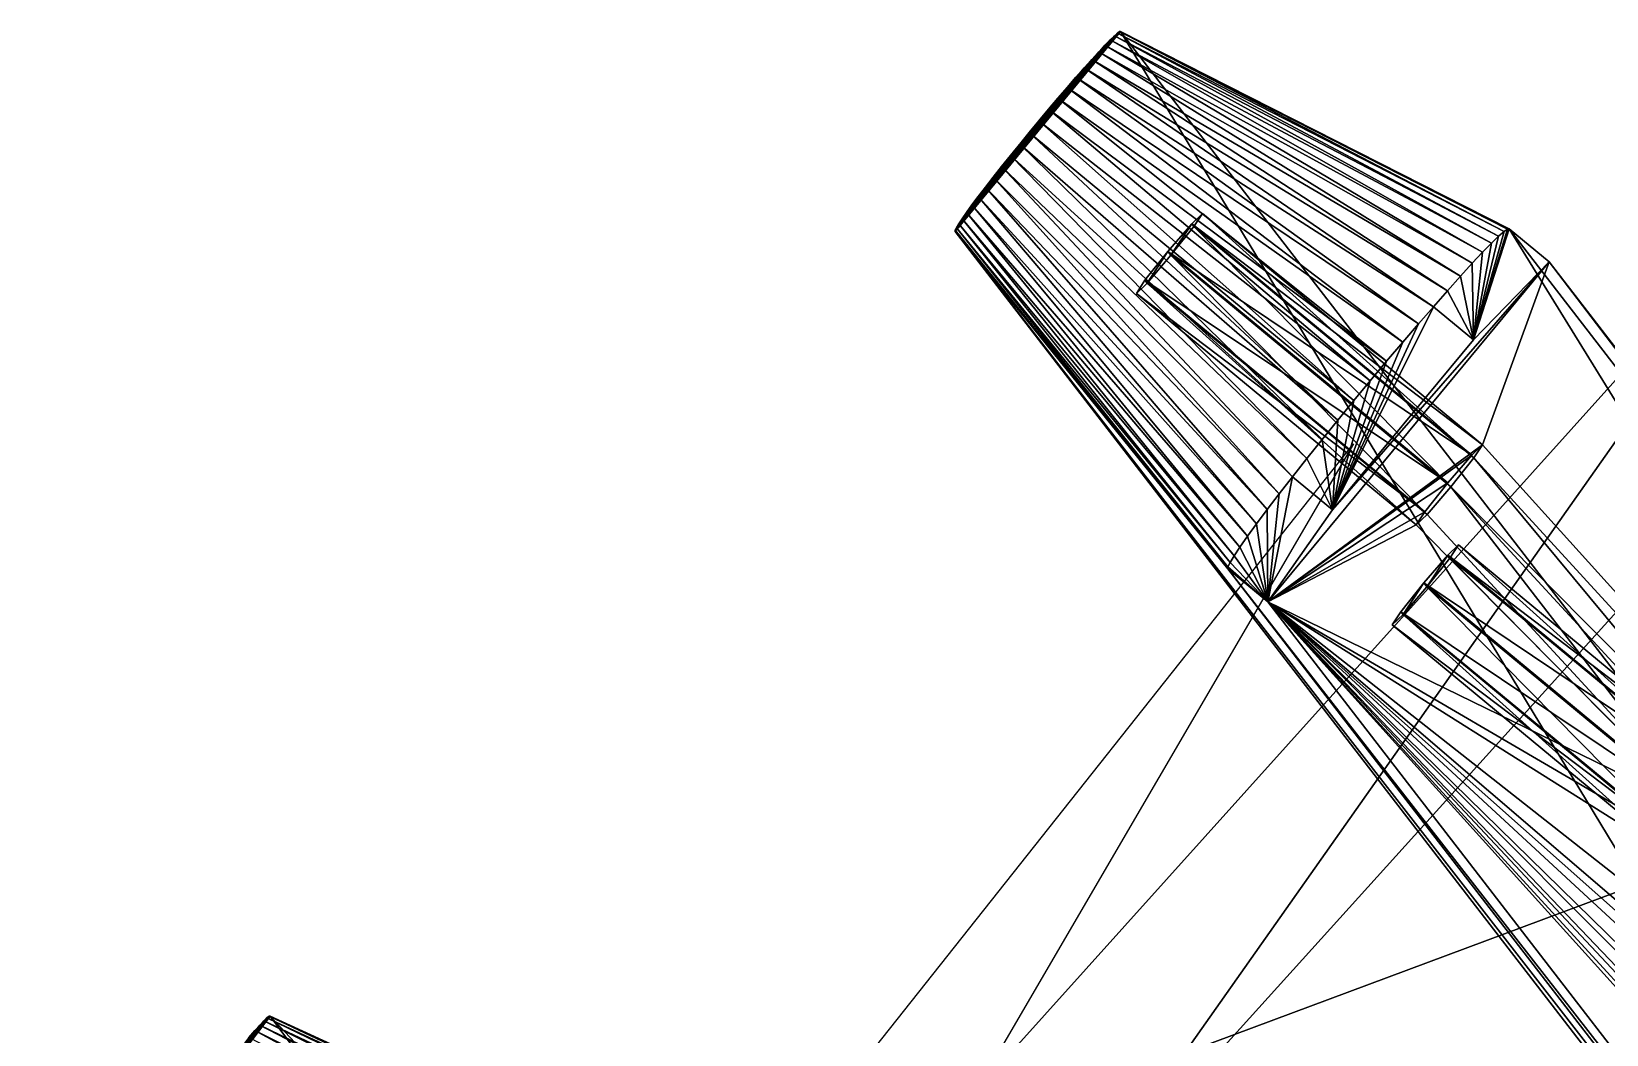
# Model space of a CAD drawing. Header units: millimetres. Extents: x -228 to 228, y -204 to 237.
# Drawn here: x -135.54 to -105.22, y 165.17 to 184.48 of the extents above; entities that cross this region are included whole.
import ezdxf

# ---------------------------------------------------------------- set-up
doc = ezdxf.new("R2010")
doc.units = ezdxf.units.MM
doc.header["$LTSCALE"] = 127.314815
for name, color, linetype in [('2174', 7, 'CONTINUOUS'), ('6749', 7, 'CONTINUOUS'), ('6750', 7, 'CONTINUOUS'), ('6753', 7, 'CONTINUOUS'), ('7149', 7, 'CONTINUOUS'), ('7171', 7, 'CONTINUOUS'), ('7173', 7, 'CONTINUOUS'), ('7175', 7, 'CONTINUOUS'), ('7176', 7, 'CONTINUOUS'), ('7177', 7, 'CONTINUOUS'), ('7178', 7, 'CONTINUOUS'), ('7191', 7, 'CONTINUOUS'), ('7192', 7, 'CONTINUOUS'), ('7193', 7, 'CONTINUOUS'), ('7194', 7, 'CONTINUOUS'), ('7195', 7, 'CONTINUOUS'), ('7196', 7, 'CONTINUOUS'), ('7198', 7, 'CONTINUOUS'), ('7199', 7, 'CONTINUOUS'), ('7200', 7, 'CONTINUOUS'), ('7201', 7, 'CONTINUOUS')]:
    doc.layers.add(name, color=color, linetype=linetype)

msp = doc.modelspace()

# ---------------------------------------------------------------- linework, layer by layer
at = {"layer": '2174', "color": 5, "linetype": 'Continuous'}
msp.add_3dface([(-110.092, 176.54, 102.097), (-132.487, 138.154, 69.694), (-145.678, 131.647, 78.341), (-110.092, 176.54, 102.097)], dxfattribs=at)
at = {"layer": '6749', "color": 6, "linetype": 'Continuous'}
for points in [[(-101.203, 182.041, 115.659), (-118.384, 162.931, 99.884), (-76.927, 178.391, 553.043), (-101.203, 182.041, 115.659)], [(-76.927, 178.391, 553.043), (-118.384, 162.931, 99.884), (-114.299, 133.635, 553.042), (-76.927, 178.391, 553.043)], [(-70.107, 153.637, 1024.198), (-76.927, 178.391, 553.043), (-114.299, 133.635, 553.042), (-70.107, 153.637, 1024.198)]]:
    msp.add_3dface(points, dxfattribs=at)
at = {"layer": '6750', "color": 6, "linetype": 'Continuous'}
for points in [[(-98.368, 180.679, 115.837), (-111.583, 132.261, 553.04), (-115.625, 161.569, 99.988), (-98.368, 180.679, 115.837)], [(-74.086, 177.01, 553.042), (-111.583, 132.261, 553.04), (-98.368, 180.679, 115.837), (-74.086, 177.01, 553.042)], [(-74.086, 177.01, 553.042), (-67.452, 152.104, 1024.198), (-111.583, 132.261, 553.04), (-74.086, 177.01, 553.042)]]:
    msp.add_3dface(points, dxfattribs=at)
at = {"layer": '6753', "color": 6, "linetype": 'Continuous'}
for points in [[(-118.384, 162.931, 99.884), (-101.203, 182.041, 115.659), (-115.625, 161.569, 99.988), (-118.384, 162.931, 99.884)], [(-101.203, 182.041, 115.659), (-98.368, 180.679, 115.837), (-115.625, 161.569, 99.988), (-101.203, 182.041, 115.659)]]:
    msp.add_3dface(points, dxfattribs=at)
at = {"layer": '7149', "color": 191, "linetype": 'Continuous', "true_color": 0xba45ff}
for points in [[(-133.971, 161.544, 111.596), (-105.082, 130.712, 1012.005), (-130.947, 165.525, 111.635), (-133.971, 161.544, 111.596)], [(-130.966, 165.522, 111.345), (-133.971, 161.544, 111.596), (-130.947, 165.525, 111.635), (-130.966, 165.522, 111.345)], [(-133.97, 161.567, 111.306), (-133.971, 161.544, 111.596), (-130.966, 165.522, 111.345), (-133.97, 161.567, 111.306)], [(-131.006, 165.491, 111.059), (-133.97, 161.567, 111.306), (-130.966, 165.522, 111.345), (-131.006, 165.491, 111.059)], [(-133.949, 161.617, 111.021), (-133.97, 161.567, 111.306), (-131.006, 165.491, 111.059), (-133.949, 161.617, 111.021)], [(-131.065, 165.435, 110.78), (-133.949, 161.617, 111.021), (-131.006, 165.491, 111.059), (-131.065, 165.435, 110.78)], [(-133.907, 161.693, 110.743), (-133.949, 161.617, 111.021), (-131.065, 165.435, 110.78), (-133.907, 161.693, 110.743)], [(-131.144, 165.352, 110.512), (-133.907, 161.693, 110.743), (-131.065, 165.435, 110.78), (-131.144, 165.352, 110.512)], [(-133.846, 161.794, 110.477), (-133.907, 161.693, 110.743), (-131.144, 165.352, 110.512), (-133.846, 161.794, 110.477)], [(-131.24, 165.245, 110.26), (-133.846, 161.794, 110.477), (-131.144, 165.352, 110.512), (-131.24, 165.245, 110.26)], [(-133.766, 161.918, 110.227), (-133.846, 161.794, 110.477), (-131.24, 165.245, 110.26), (-133.766, 161.918, 110.227)], [(-131.352, 165.115, 110.025), (-133.766, 161.918, 110.227), (-131.24, 165.245, 110.26), (-131.352, 165.115, 110.025)], [(-105.082, 130.712, 1012.005), (-102.058, 134.694, 1012.044), (-130.947, 165.525, 111.635), (-105.082, 130.712, 1012.005)]]:
    msp.add_3dface(points, dxfattribs=at)
at = {"layer": '7171', "color": 191, "linetype": 'Continuous', "true_color": 0xba45ff}
msp.add_3dface([(-102.058, 134.694, 1012.044), (-123.326, 162.024, 102.511), (-130.947, 165.525, 111.635), (-102.058, 134.694, 1012.044)], dxfattribs=at)
at = {"layer": '7173', "color": 191, "linetype": 'Continuous', "true_color": 0xba45ff}
for points in [[(-131.352, 165.115, 110.025), (-131.24, 165.245, 110.26), (-124.015, 161.326, 99.774), (-131.352, 165.115, 110.025)], [(-131.24, 165.245, 110.26), (-131.144, 165.352, 110.512), (-123.824, 161.548, 100.173), (-131.24, 165.245, 110.26)], [(-131.24, 165.245, 110.26), (-123.824, 161.548, 100.173), (-124.015, 161.326, 99.774), (-131.24, 165.245, 110.26)], [(-131.144, 165.352, 110.512), (-131.065, 165.435, 110.78), (-123.66, 161.73, 100.602), (-131.144, 165.352, 110.512)], [(-131.144, 165.352, 110.512), (-123.66, 161.73, 100.602), (-123.824, 161.548, 100.173), (-131.144, 165.352, 110.512)], [(-131.065, 165.435, 110.78), (-131.006, 165.491, 111.059), (-123.527, 161.87, 101.057), (-131.065, 165.435, 110.78)], [(-131.065, 165.435, 110.78), (-123.527, 161.87, 101.057), (-123.66, 161.73, 100.602), (-131.065, 165.435, 110.78)], [(-131.006, 165.491, 111.059), (-130.966, 165.522, 111.345), (-123.427, 161.967, 101.531), (-131.006, 165.491, 111.059)], [(-131.006, 165.491, 111.059), (-123.427, 161.967, 101.531), (-123.527, 161.87, 101.057), (-131.006, 165.491, 111.059)], [(-130.966, 165.522, 111.345), (-130.947, 165.525, 111.635), (-123.359, 162.018, 102.018), (-130.966, 165.522, 111.345)], [(-130.966, 165.522, 111.345), (-123.359, 162.018, 102.018), (-123.427, 161.967, 101.531), (-130.966, 165.522, 111.345)], [(-130.947, 165.525, 111.635), (-123.326, 162.024, 102.511), (-123.359, 162.018, 102.018), (-130.947, 165.525, 111.635)]]:
    msp.add_3dface(points, dxfattribs=at)
at = {"layer": '7175', "color": 191, "linetype": 'Continuous', "true_color": 0xba45ff}
for points in [[(-106.321, 180.045, 116.484), (-107.607, 176.522, 143.57), (-111.742, 173.499, 116.396), (-106.321, 180.045, 116.484)], [(-110.493, 175.273, 112.741), (-106.321, 180.045, 116.484), (-111.742, 173.499, 116.396), (-110.493, 175.273, 112.741)], [(-107.783, 178.547, 112.786), (-106.321, 180.045, 116.484), (-110.493, 175.273, 112.741), (-107.783, 178.547, 112.786)], [(-80.118, 146.088, 1019.667), (-107.607, 176.522, 143.57), (-106.321, 180.045, 116.484), (-80.118, 146.088, 1019.667)], [(-107.607, 176.522, 143.57), (-107.814, 176.323, 142.86), (-111.742, 173.499, 116.396), (-107.607, 176.522, 143.57)], [(-107.773, 176.27, 144.273), (-107.607, 176.522, 143.57), (-80.118, 146.088, 1019.667), (-107.773, 176.27, 144.273)], [(-107.814, 176.323, 142.86), (-108.274, 175.79, 142.561), (-111.742, 173.499, 116.396), (-107.814, 176.323, 142.86)], [(-102.681, 170.139, 313.358), (-108.216, 175.715, 144.558), (-107.773, 176.27, 144.273), (-102.681, 170.139, 313.358)], [(-102.681, 170.139, 313.358), (-107.773, 176.27, 144.273), (-80.118, 146.088, 1019.667), (-102.681, 170.139, 313.358)], [(-108.274, 175.79, 142.561), (-108.716, 175.234, 142.846), (-111.742, 173.499, 116.396), (-108.274, 175.79, 142.561)], [(-108.216, 175.715, 144.558), (-103.348, 169.406, 312.349), (-108.675, 175.181, 144.258), (-108.216, 175.715, 144.558)], [(-102.888, 169.94, 312.649), (-103.348, 169.406, 312.349), (-108.216, 175.715, 144.558), (-102.888, 169.94, 312.649)], [(-102.681, 170.139, 313.358), (-102.888, 169.94, 312.649), (-108.216, 175.715, 144.558), (-102.681, 170.139, 313.358)], [(-108.716, 175.234, 142.846), (-108.882, 174.982, 143.549), (-111.742, 173.499, 116.396), (-108.716, 175.234, 142.846)], [(-108.882, 174.982, 143.549), (-103.348, 169.406, 312.349), (-111.742, 173.499, 116.396), (-108.882, 174.982, 143.549)], [(-108.675, 175.181, 144.258), (-103.348, 169.406, 312.349), (-108.882, 174.982, 143.549), (-108.675, 175.181, 144.258)], [(-84.087, 143.316, 991.789), (-84.253, 143.064, 992.492), (-111.742, 173.499, 116.396), (-84.087, 143.316, 991.789)], [(-84.253, 143.064, 992.492), (-85.539, 139.542, 1019.578), (-111.742, 173.499, 116.396), (-84.253, 143.064, 992.492)], [(-89.179, 149.448, 822.704), (-84.087, 143.316, 991.789), (-111.742, 173.499, 116.396), (-89.179, 149.448, 822.704)], [(-89.013, 149.7, 822), (-89.179, 149.448, 822.704), (-111.742, 173.499, 116.396), (-89.013, 149.7, 822)], [(-111.742, 173.499, 116.396), (-94.105, 155.831, 652.915), (-89.013, 149.7, 822), (-111.742, 173.499, 116.396)], [(-93.938, 156.084, 652.212), (-94.105, 155.831, 652.915), (-111.742, 173.499, 116.396), (-93.938, 156.084, 652.212)], [(-93.496, 156.639, 651.926), (-93.938, 156.084, 652.212), (-111.742, 173.499, 116.396), (-93.496, 156.639, 651.926)], [(-99.031, 162.215, 483.126), (-93.496, 156.639, 651.926), (-111.742, 173.499, 116.396), (-99.031, 162.215, 483.126)], [(-98.864, 162.467, 482.423), (-99.031, 162.215, 483.126), (-111.742, 173.499, 116.396), (-98.864, 162.467, 482.423)], [(-98.422, 163.023, 482.138), (-98.864, 162.467, 482.423), (-111.742, 173.499, 116.396), (-98.422, 163.023, 482.138)], [(-103.956, 168.599, 313.338), (-98.422, 163.023, 482.138), (-111.742, 173.499, 116.396), (-103.956, 168.599, 313.338)], [(-103.79, 168.851, 312.634), (-103.956, 168.599, 313.338), (-111.742, 173.499, 116.396), (-103.79, 168.851, 312.634)], [(-103.348, 169.406, 312.349), (-103.79, 168.851, 312.634), (-111.742, 173.499, 116.396), (-103.348, 169.406, 312.349)]]:
    msp.add_3dface(points, dxfattribs=at)
at = {"layer": '7176', "color": 191, "linetype": 'Continuous', "true_color": 0xba45ff}
for points in [[(-80.888, 146.725, 1019.713), (-106.321, 180.045, 116.484), (-107.091, 180.682, 116.531), (-80.888, 146.725, 1019.713)], [(-80.118, 146.088, 1019.667), (-106.321, 180.045, 116.484), (-80.888, 146.725, 1019.713), (-80.118, 146.088, 1019.667)]]:
    msp.add_3dface(points, dxfattribs=at)
at = {"layer": '7177', "color": 191, "linetype": 'Continuous', "true_color": 0xba45ff}
for points in [[(-117.761, 180.63, 125.598), (-92.066, 147.331, 1011.3), (-114.573, 184.481, 125.65), (-117.761, 180.63, 125.598)], [(-114.592, 184.479, 125.36), (-117.761, 180.63, 125.598), (-114.573, 184.481, 125.65), (-114.592, 184.479, 125.36)], [(-117.759, 180.654, 125.308), (-117.761, 180.63, 125.598), (-114.592, 184.479, 125.36), (-117.759, 180.654, 125.308)], [(-114.632, 184.451, 125.074), (-117.759, 180.654, 125.308), (-114.592, 184.479, 125.36), (-114.632, 184.451, 125.074)], [(-117.735, 180.704, 125.023), (-117.759, 180.654, 125.308), (-114.632, 184.451, 125.074), (-117.735, 180.704, 125.023)], [(-114.694, 184.397, 124.795), (-117.735, 180.704, 125.023), (-114.632, 184.451, 125.074), (-114.694, 184.397, 124.795)], [(-117.69, 180.779, 124.746), (-117.735, 180.704, 125.023), (-114.694, 184.397, 124.795), (-117.69, 180.779, 124.746)], [(-114.775, 184.319, 124.527), (-117.69, 180.779, 124.746), (-114.694, 184.397, 124.795), (-114.775, 184.319, 124.527)], [(-92.066, 147.331, 1011.3), (-88.877, 151.181, 1011.352), (-114.573, 184.481, 125.65), (-92.066, 147.331, 1011.3)], [(-117.624, 180.877, 124.48), (-117.69, 180.779, 124.746), (-114.775, 184.319, 124.527), (-117.624, 180.877, 124.48)], [(-114.875, 184.216, 124.274), (-117.624, 180.877, 124.48), (-114.775, 184.319, 124.527), (-114.875, 184.216, 124.274)], [(-117.539, 180.999, 124.23), (-117.624, 180.877, 124.48), (-114.875, 184.216, 124.274), (-117.539, 180.999, 124.23)], [(-114.992, 184.091, 124.039), (-117.539, 180.999, 124.23), (-114.875, 184.216, 124.274), (-114.992, 184.091, 124.039)], [(-117.435, 181.141, 123.999), (-117.539, 180.999, 124.23), (-114.992, 184.091, 124.039), (-117.435, 181.141, 123.999)], [(-115.126, 183.945, 123.826), (-117.435, 181.141, 123.999), (-114.992, 184.091, 124.039), (-115.126, 183.945, 123.826)], [(-117.314, 181.303, 123.79), (-117.435, 181.141, 123.999), (-115.126, 183.945, 123.826), (-117.314, 181.303, 123.79)], [(-115.273, 183.781, 123.637), (-117.314, 181.303, 123.79), (-115.126, 183.945, 123.826), (-115.273, 183.781, 123.637)], [(-117.177, 181.481, 123.606), (-117.314, 181.303, 123.79), (-115.273, 183.781, 123.637), (-117.177, 181.481, 123.606)], [(-115.433, 183.6, 123.475), (-117.177, 181.481, 123.606), (-115.273, 183.781, 123.637), (-115.433, 183.6, 123.475)], [(-117.027, 181.674, 123.449), (-117.177, 181.481, 123.606), (-115.433, 183.6, 123.475), (-117.027, 181.674, 123.449)], [(-115.602, 183.405, 123.342), (-117.027, 181.674, 123.449), (-115.433, 183.6, 123.475), (-115.602, 183.405, 123.342)], [(-116.865, 181.879, 123.321), (-117.027, 181.674, 123.449), (-115.602, 183.405, 123.342), (-116.865, 181.879, 123.321)], [(-115.779, 183.198, 123.239), (-116.865, 181.879, 123.321), (-115.602, 183.405, 123.342), (-115.779, 183.198, 123.239)], [(-116.694, 182.094, 123.224), (-116.865, 181.879, 123.321), (-115.779, 183.198, 123.239), (-116.694, 182.094, 123.224)], [(-115.961, 182.983, 123.17), (-116.694, 182.094, 123.224), (-115.779, 183.198, 123.239), (-115.961, 182.983, 123.17)], [(-116.515, 182.314, 123.16), (-116.694, 182.094, 123.224), (-115.961, 182.983, 123.17), (-116.515, 182.314, 123.16)], [(-116.147, 182.761, 123.133), (-116.515, 182.314, 123.16), (-115.961, 182.983, 123.17), (-116.147, 182.761, 123.133)], [(-116.332, 182.538, 123.13), (-116.515, 182.314, 123.16), (-116.147, 182.761, 123.133), (-116.332, 182.538, 123.13)]]:
    msp.add_3dface(points, dxfattribs=at)
at = {"layer": '7178', "color": 191, "linetype": 'Continuous', "true_color": 0xba45ff}
for points in [[(-111.742, 173.499, 116.396), (-85.539, 139.542, 1019.578), (-112.511, 174.135, 116.442), (-111.742, 173.499, 116.396)], [(-85.539, 139.542, 1019.578), (-86.309, 140.178, 1019.624), (-112.511, 174.135, 116.442), (-85.539, 139.542, 1019.578)]]:
    msp.add_3dface(points, dxfattribs=at)
at = {"layer": '7191', "color": 191, "linetype": 'Continuous', "true_color": 0xba45ff}
for points in [[(-108.276, 174.397, 312.973), (-108.678, 173.788, 314.671), (-108.736, 173.863, 312.673), (-108.276, 174.397, 312.973)], [(-108.235, 174.344, 314.386), (-108.678, 173.788, 314.671), (-108.276, 174.397, 312.973), (-108.235, 174.344, 314.386)], [(-108.069, 174.596, 313.682), (-108.235, 174.344, 314.386), (-108.276, 174.397, 312.973), (-108.069, 174.596, 313.682)], [(-109.178, 173.308, 312.958), (-108.736, 173.863, 312.673), (-109.137, 173.255, 314.371), (-109.178, 173.308, 312.958)], [(-108.736, 173.863, 312.673), (-108.678, 173.788, 314.671), (-109.137, 173.255, 314.371), (-108.736, 173.863, 312.673)], [(-109.344, 173.056, 313.661), (-109.178, 173.308, 312.958), (-109.137, 173.255, 314.371), (-109.344, 173.056, 313.661)]]:
    msp.add_3dface(points, dxfattribs=at)
at = {"layer": '7192', "color": 191, "linetype": 'Continuous', "true_color": 0xba45ff}
for points in [[(-102.888, 169.94, 312.649), (-108.276, 174.397, 312.973), (-108.736, 173.863, 312.673), (-102.888, 169.94, 312.649)], [(-103.29, 169.331, 314.347), (-108.678, 173.788, 314.671), (-108.235, 174.344, 314.386), (-103.29, 169.331, 314.347)], [(-102.681, 170.139, 313.358), (-108.069, 174.596, 313.682), (-108.276, 174.397, 312.973), (-102.681, 170.139, 313.358)], [(-102.888, 169.94, 312.649), (-102.681, 170.139, 313.358), (-108.276, 174.397, 312.973), (-102.888, 169.94, 312.649)], [(-102.847, 169.887, 314.062), (-108.235, 174.344, 314.386), (-108.069, 174.596, 313.682), (-102.847, 169.887, 314.062)], [(-102.847, 169.887, 314.062), (-103.29, 169.331, 314.347), (-108.235, 174.344, 314.386), (-102.847, 169.887, 314.062)], [(-102.681, 170.139, 313.358), (-102.847, 169.887, 314.062), (-108.069, 174.596, 313.682), (-102.681, 170.139, 313.358)], [(-103.348, 169.406, 312.349), (-102.888, 169.94, 312.649), (-108.736, 173.863, 312.673), (-103.348, 169.406, 312.349)]]:
    msp.add_3dface(points, dxfattribs=at)
at = {"layer": '7193', "color": 191, "linetype": 'Continuous', "true_color": 0xba45ff}
for points in [[(-103.348, 169.406, 312.349), (-108.736, 173.863, 312.673), (-109.178, 173.308, 312.958), (-103.348, 169.406, 312.349)], [(-108.678, 173.788, 314.671), (-103.749, 168.798, 314.047), (-109.137, 173.255, 314.371), (-108.678, 173.788, 314.671)], [(-103.29, 169.331, 314.347), (-103.749, 168.798, 314.047), (-108.678, 173.788, 314.671), (-103.29, 169.331, 314.347)], [(-103.79, 168.851, 312.634), (-109.178, 173.308, 312.958), (-109.344, 173.056, 313.661), (-103.79, 168.851, 312.634)], [(-103.956, 168.599, 313.338), (-109.344, 173.056, 313.661), (-109.137, 173.255, 314.371), (-103.956, 168.599, 313.338)], [(-103.79, 168.851, 312.634), (-103.348, 169.406, 312.349), (-109.178, 173.308, 312.958), (-103.79, 168.851, 312.634)], [(-103.749, 168.798, 314.047), (-103.956, 168.599, 313.338), (-109.137, 173.255, 314.371), (-103.749, 168.798, 314.047)], [(-103.956, 168.599, 313.338), (-103.79, 168.851, 312.634), (-109.344, 173.056, 313.661), (-103.956, 168.599, 313.338)]]:
    msp.add_3dface(points, dxfattribs=at)
at = {"layer": '7194', "color": 191, "linetype": 'Continuous', "true_color": 0xba45ff}
for points in [[(-113.202, 180.78, 143.184), (-113.604, 180.172, 144.882), (-113.661, 180.247, 142.884), (-113.202, 180.78, 143.184)], [(-113.161, 180.727, 144.597), (-113.604, 180.172, 144.882), (-113.202, 180.78, 143.184), (-113.161, 180.727, 144.597)], [(-112.995, 180.979, 143.894), (-113.161, 180.727, 144.597), (-113.202, 180.78, 143.184), (-112.995, 180.979, 143.894)], [(-114.104, 179.691, 143.17), (-113.661, 180.247, 142.884), (-114.063, 179.638, 144.582), (-114.104, 179.691, 143.17)], [(-113.661, 180.247, 142.884), (-113.604, 180.172, 144.882), (-114.063, 179.638, 144.582), (-113.661, 180.247, 142.884)], [(-114.27, 179.439, 143.873), (-114.104, 179.691, 143.17), (-114.063, 179.638, 144.582), (-114.27, 179.439, 143.873)]]:
    msp.add_3dface(points, dxfattribs=at)
at = {"layer": '7195', "color": 191, "linetype": 'Continuous', "true_color": 0xba45ff}
for points in [[(-107.814, 176.323, 142.86), (-113.202, 180.78, 143.184), (-113.661, 180.247, 142.884), (-107.814, 176.323, 142.86)], [(-108.216, 175.715, 144.558), (-113.604, 180.172, 144.882), (-113.161, 180.727, 144.597), (-108.216, 175.715, 144.558)], [(-107.607, 176.522, 143.57), (-112.995, 180.979, 143.894), (-113.202, 180.78, 143.184), (-107.607, 176.522, 143.57)], [(-107.814, 176.323, 142.86), (-107.607, 176.522, 143.57), (-113.202, 180.78, 143.184), (-107.814, 176.323, 142.86)], [(-107.773, 176.27, 144.273), (-113.161, 180.727, 144.597), (-112.995, 180.979, 143.894), (-107.773, 176.27, 144.273)], [(-107.773, 176.27, 144.273), (-108.216, 175.715, 144.558), (-113.161, 180.727, 144.597), (-107.773, 176.27, 144.273)], [(-107.607, 176.522, 143.57), (-107.773, 176.27, 144.273), (-112.995, 180.979, 143.894), (-107.607, 176.522, 143.57)], [(-108.274, 175.79, 142.561), (-107.814, 176.323, 142.86), (-113.661, 180.247, 142.884), (-108.274, 175.79, 142.561)]]:
    msp.add_3dface(points, dxfattribs=at)
at = {"layer": '7196', "color": 191, "linetype": 'Continuous', "true_color": 0xba45ff}
for points in [[(-108.274, 175.79, 142.561), (-113.661, 180.247, 142.884), (-114.104, 179.691, 143.17), (-108.274, 175.79, 142.561)], [(-113.604, 180.172, 144.882), (-108.675, 175.181, 144.258), (-114.063, 179.638, 144.582), (-113.604, 180.172, 144.882)], [(-108.216, 175.715, 144.558), (-108.675, 175.181, 144.258), (-113.604, 180.172, 144.882), (-108.216, 175.715, 144.558)], [(-108.716, 175.234, 142.846), (-114.104, 179.691, 143.17), (-114.27, 179.439, 143.873), (-108.716, 175.234, 142.846)], [(-108.882, 174.982, 143.549), (-114.27, 179.439, 143.873), (-114.063, 179.638, 144.582), (-108.882, 174.982, 143.549)], [(-108.716, 175.234, 142.846), (-108.274, 175.79, 142.561), (-114.104, 179.691, 143.17), (-108.716, 175.234, 142.846)], [(-108.675, 175.181, 144.258), (-108.882, 174.982, 143.549), (-114.063, 179.638, 144.582), (-108.675, 175.181, 144.258)], [(-108.882, 174.982, 143.549), (-108.716, 175.234, 142.846), (-114.27, 179.439, 143.873), (-108.882, 174.982, 143.549)]]:
    msp.add_3dface(points, dxfattribs=at)
at = {"layer": '7198', "color": 191, "linetype": 'Continuous', "true_color": 0xba45ff}
for points in [[(-106.321, 180.045, 116.484), (-107.783, 178.547, 112.786), (-107.091, 180.682, 116.531), (-106.321, 180.045, 116.484)], [(-107.091, 180.682, 116.531), (-107.783, 178.547, 112.786), (-107.123, 180.678, 116.038), (-107.091, 180.682, 116.531)], [(-107.123, 180.678, 116.038), (-107.783, 178.547, 112.786), (-107.192, 180.63, 115.55), (-107.123, 180.678, 116.038)], [(-107.192, 180.63, 115.55), (-107.783, 178.547, 112.786), (-107.296, 180.539, 115.076), (-107.192, 180.63, 115.55)], [(-107.296, 180.539, 115.076), (-107.783, 178.547, 112.786), (-107.434, 180.405, 114.621), (-107.296, 180.539, 115.076)], [(-107.434, 180.405, 114.621), (-107.783, 178.547, 112.786), (-107.604, 180.231, 114.191), (-107.434, 180.405, 114.621)], [(-107.604, 180.231, 114.191), (-107.783, 178.547, 112.786), (-107.804, 180.019, 113.791), (-107.604, 180.231, 114.191)], [(-107.804, 180.019, 113.791), (-107.783, 178.547, 112.786), (-108.031, 179.771, 113.429), (-107.804, 180.019, 113.791)], [(-108.281, 179.491, 113.108), (-107.783, 178.547, 112.786), (-108.553, 179.183, 112.832), (-108.281, 179.491, 113.108)], [(-108.031, 179.771, 113.429), (-107.783, 178.547, 112.786), (-108.281, 179.491, 113.108), (-108.031, 179.771, 113.429)], [(-107.783, 178.547, 112.786), (-110.493, 175.273, 112.741), (-108.553, 179.183, 112.832), (-107.783, 178.547, 112.786)], [(-108.553, 179.183, 112.832), (-110.493, 175.273, 112.741), (-108.841, 178.852, 112.606), (-108.553, 179.183, 112.832)], [(-108.841, 178.852, 112.606), (-110.493, 175.273, 112.741), (-109.142, 178.5, 112.432), (-108.841, 178.852, 112.606)], [(-109.142, 178.5, 112.432), (-110.493, 175.273, 112.741), (-109.452, 178.134, 112.313), (-109.142, 178.5, 112.432)], [(-109.452, 178.134, 112.313), (-110.493, 175.273, 112.741), (-109.766, 177.758, 112.251), (-109.452, 178.134, 112.313)], [(-109.766, 177.758, 112.251), (-110.493, 175.273, 112.741), (-110.082, 177.378, 112.246), (-109.766, 177.758, 112.251)], [(-110.082, 177.378, 112.246), (-110.493, 175.273, 112.741), (-110.393, 176.997, 112.298), (-110.082, 177.378, 112.246)], [(-110.393, 176.997, 112.298), (-110.493, 175.273, 112.741), (-110.696, 176.623, 112.407), (-110.393, 176.997, 112.298)], [(-110.696, 176.623, 112.407), (-110.493, 175.273, 112.741), (-110.988, 176.259, 112.571), (-110.696, 176.623, 112.407)], [(-110.988, 176.259, 112.571), (-110.493, 175.273, 112.741), (-111.263, 175.91, 112.788), (-110.988, 176.259, 112.571)], [(-110.493, 175.273, 112.741), (-111.742, 173.499, 116.396), (-111.263, 175.91, 112.788), (-110.493, 175.273, 112.741)], [(-111.263, 175.91, 112.788), (-111.742, 173.499, 116.396), (-111.518, 175.582, 113.054), (-111.263, 175.91, 112.788)], [(-111.518, 175.582, 113.054), (-111.742, 173.499, 116.396), (-111.751, 175.278, 113.368), (-111.518, 175.582, 113.054)], [(-111.751, 175.278, 113.368), (-111.742, 173.499, 116.396), (-111.956, 175.004, 113.723), (-111.751, 175.278, 113.368)], [(-111.956, 175.004, 113.723), (-111.742, 173.499, 116.396), (-112.133, 174.762, 114.116), (-111.956, 175.004, 113.723)], [(-112.133, 174.762, 114.116), (-111.742, 173.499, 116.396), (-112.278, 174.555, 114.541), (-112.133, 174.762, 114.116)], [(-112.39, 174.387, 114.993), (-111.742, 173.499, 116.396), (-112.467, 174.26, 115.464), (-112.39, 174.387, 114.993)], [(-112.278, 174.555, 114.541), (-111.742, 173.499, 116.396), (-112.39, 174.387, 114.993), (-112.278, 174.555, 114.541)], [(-111.742, 173.499, 116.396), (-112.511, 174.135, 116.442), (-112.507, 174.176, 115.949), (-111.742, 173.499, 116.396)], [(-112.467, 174.26, 115.464), (-111.742, 173.499, 116.396), (-112.507, 174.176, 115.949), (-112.467, 174.26, 115.464)]]:
    msp.add_3dface(points, dxfattribs=at)
at = {"layer": '7199', "color": 191, "linetype": 'Continuous', "true_color": 0xba45ff}
for points in [[(-88.877, 151.181, 1011.352), (-107.091, 180.682, 116.531), (-114.573, 184.481, 125.65), (-88.877, 151.181, 1011.352)], [(-80.888, 146.725, 1019.713), (-107.091, 180.682, 116.531), (-88.877, 151.181, 1011.352), (-80.888, 146.725, 1019.713)]]:
    msp.add_3dface(points, dxfattribs=at)
at = {"layer": '7200', "color": 191, "linetype": 'Continuous', "true_color": 0xba45ff}
for points in [[(-92.066, 147.331, 1011.3), (-117.761, 180.63, 125.598), (-86.309, 140.178, 1019.624), (-92.066, 147.331, 1011.3)], [(-86.309, 140.178, 1019.624), (-117.761, 180.63, 125.598), (-112.511, 174.135, 116.442), (-86.309, 140.178, 1019.624)]]:
    msp.add_3dface(points, dxfattribs=at)
at = {"layer": '7201', "color": 191, "linetype": 'Continuous', "true_color": 0xba45ff}
for points in [[(-114.775, 184.319, 124.527), (-114.694, 184.397, 124.795), (-107.434, 180.405, 114.621), (-114.775, 184.319, 124.527)], [(-114.694, 184.397, 124.795), (-114.632, 184.451, 125.074), (-107.296, 180.539, 115.076), (-114.694, 184.397, 124.795)], [(-114.694, 184.397, 124.795), (-107.296, 180.539, 115.076), (-107.434, 180.405, 114.621), (-114.694, 184.397, 124.795)], [(-114.632, 184.451, 125.074), (-114.592, 184.479, 125.36), (-107.192, 180.63, 115.55), (-114.632, 184.451, 125.074)], [(-114.632, 184.451, 125.074), (-107.192, 180.63, 115.55), (-107.296, 180.539, 115.076), (-114.632, 184.451, 125.074)], [(-114.592, 184.479, 125.36), (-114.573, 184.481, 125.65), (-107.123, 180.678, 116.038), (-114.592, 184.479, 125.36)], [(-114.592, 184.479, 125.36), (-107.123, 180.678, 116.038), (-107.192, 180.63, 115.55), (-114.592, 184.479, 125.36)], [(-114.573, 184.481, 125.65), (-107.091, 180.682, 116.531), (-107.123, 180.678, 116.038), (-114.573, 184.481, 125.65)], [(-115.126, 183.945, 123.826), (-114.992, 184.091, 124.039), (-108.031, 179.771, 113.429), (-115.126, 183.945, 123.826)], [(-114.992, 184.091, 124.039), (-114.875, 184.216, 124.274), (-107.804, 180.019, 113.791), (-114.992, 184.091, 124.039)], [(-114.992, 184.091, 124.039), (-107.804, 180.019, 113.791), (-108.031, 179.771, 113.429), (-114.992, 184.091, 124.039)], [(-114.875, 184.216, 124.274), (-114.775, 184.319, 124.527), (-107.604, 180.231, 114.191), (-114.875, 184.216, 124.274)], [(-114.875, 184.216, 124.274), (-107.604, 180.231, 114.191), (-107.804, 180.019, 113.791), (-114.875, 184.216, 124.274)], [(-114.775, 184.319, 124.527), (-107.434, 180.405, 114.621), (-107.604, 180.231, 114.191), (-114.775, 184.319, 124.527)], [(-115.433, 183.6, 123.475), (-115.273, 183.781, 123.637), (-108.553, 179.183, 112.832), (-115.433, 183.6, 123.475)], [(-115.273, 183.781, 123.637), (-115.126, 183.945, 123.826), (-108.281, 179.491, 113.108), (-115.273, 183.781, 123.637)], [(-115.273, 183.781, 123.637), (-108.281, 179.491, 113.108), (-108.553, 179.183, 112.832), (-115.273, 183.781, 123.637)], [(-115.126, 183.945, 123.826), (-108.031, 179.771, 113.429), (-108.281, 179.491, 113.108), (-115.126, 183.945, 123.826)], [(-115.602, 183.405, 123.342), (-115.433, 183.6, 123.475), (-108.841, 178.852, 112.606), (-115.602, 183.405, 123.342)], [(-115.433, 183.6, 123.475), (-108.553, 179.183, 112.832), (-108.841, 178.852, 112.606), (-115.433, 183.6, 123.475)], [(-115.961, 182.983, 123.17), (-115.779, 183.198, 123.239), (-109.452, 178.134, 112.313), (-115.961, 182.983, 123.17)], [(-115.779, 183.198, 123.239), (-115.602, 183.405, 123.342), (-109.142, 178.5, 112.432), (-115.779, 183.198, 123.239)], [(-115.779, 183.198, 123.239), (-109.142, 178.5, 112.432), (-109.452, 178.134, 112.313), (-115.779, 183.198, 123.239)], [(-115.602, 183.405, 123.342), (-108.841, 178.852, 112.606), (-109.142, 178.5, 112.432), (-115.602, 183.405, 123.342)], [(-116.147, 182.761, 123.133), (-115.961, 182.983, 123.17), (-109.766, 177.758, 112.251), (-116.147, 182.761, 123.133)], [(-115.961, 182.983, 123.17), (-109.452, 178.134, 112.313), (-109.766, 177.758, 112.251), (-115.961, 182.983, 123.17)], [(-116.515, 182.314, 123.16), (-116.332, 182.538, 123.13), (-110.393, 176.997, 112.298), (-116.515, 182.314, 123.16)], [(-116.332, 182.538, 123.13), (-116.147, 182.761, 123.133), (-110.082, 177.378, 112.246), (-116.332, 182.538, 123.13)], [(-116.332, 182.538, 123.13), (-110.082, 177.378, 112.246), (-110.393, 176.997, 112.298), (-116.332, 182.538, 123.13)], [(-116.147, 182.761, 123.133), (-109.766, 177.758, 112.251), (-110.082, 177.378, 112.246), (-116.147, 182.761, 123.133)], [(-116.694, 182.094, 123.224), (-116.515, 182.314, 123.16), (-110.696, 176.623, 112.407), (-116.694, 182.094, 123.224)], [(-116.515, 182.314, 123.16), (-110.393, 176.997, 112.298), (-110.696, 176.623, 112.407), (-116.515, 182.314, 123.16)], [(-116.865, 181.879, 123.321), (-116.694, 182.094, 123.224), (-110.988, 176.259, 112.571), (-116.865, 181.879, 123.321)], [(-116.694, 182.094, 123.224), (-110.696, 176.623, 112.407), (-110.988, 176.259, 112.571), (-116.694, 182.094, 123.224)], [(-117.177, 181.481, 123.606), (-117.027, 181.674, 123.449), (-111.518, 175.582, 113.054), (-117.177, 181.481, 123.606)], [(-117.027, 181.674, 123.449), (-116.865, 181.879, 123.321), (-111.263, 175.91, 112.788), (-117.027, 181.674, 123.449)], [(-117.027, 181.674, 123.449), (-111.263, 175.91, 112.788), (-111.518, 175.582, 113.054), (-117.027, 181.674, 123.449)], [(-116.865, 181.879, 123.321), (-110.988, 176.259, 112.571), (-111.263, 175.91, 112.788), (-116.865, 181.879, 123.321)], [(-117.314, 181.303, 123.79), (-117.177, 181.481, 123.606), (-111.751, 175.278, 113.368), (-117.314, 181.303, 123.79)], [(-117.177, 181.481, 123.606), (-111.518, 175.582, 113.054), (-111.751, 175.278, 113.368), (-117.177, 181.481, 123.606)], [(-117.539, 180.999, 124.23), (-117.435, 181.141, 123.999), (-112.133, 174.762, 114.116), (-117.539, 180.999, 124.23)], [(-117.435, 181.141, 123.999), (-117.314, 181.303, 123.79), (-111.956, 175.004, 113.723), (-117.435, 181.141, 123.999)], [(-117.435, 181.141, 123.999), (-111.956, 175.004, 113.723), (-112.133, 174.762, 114.116), (-117.435, 181.141, 123.999)], [(-117.314, 181.303, 123.79), (-111.751, 175.278, 113.368), (-111.956, 175.004, 113.723), (-117.314, 181.303, 123.79)], [(-117.759, 180.654, 125.308), (-117.735, 180.704, 125.023), (-112.507, 174.176, 115.949), (-117.759, 180.654, 125.308)], [(-117.735, 180.704, 125.023), (-117.69, 180.779, 124.746), (-112.467, 174.26, 115.464), (-117.735, 180.704, 125.023)], [(-117.735, 180.704, 125.023), (-112.467, 174.26, 115.464), (-112.507, 174.176, 115.949), (-117.735, 180.704, 125.023)], [(-117.69, 180.779, 124.746), (-117.624, 180.877, 124.48), (-112.39, 174.387, 114.993), (-117.69, 180.779, 124.746)], [(-117.69, 180.779, 124.746), (-112.39, 174.387, 114.993), (-112.467, 174.26, 115.464), (-117.69, 180.779, 124.746)], [(-117.624, 180.877, 124.48), (-117.539, 180.999, 124.23), (-112.278, 174.555, 114.541), (-117.624, 180.877, 124.48)], [(-117.624, 180.877, 124.48), (-112.278, 174.555, 114.541), (-112.39, 174.387, 114.993), (-117.624, 180.877, 124.48)], [(-117.539, 180.999, 124.23), (-112.133, 174.762, 114.116), (-112.278, 174.555, 114.541), (-117.539, 180.999, 124.23)], [(-117.761, 180.63, 125.598), (-117.759, 180.654, 125.308), (-112.511, 174.135, 116.442), (-117.761, 180.63, 125.598)], [(-112.511, 174.135, 116.442), (-117.759, 180.654, 125.308), (-112.507, 174.176, 115.949), (-112.511, 174.135, 116.442)]]:
    msp.add_3dface(points, dxfattribs=at)

doc.saveas('drawing.dxf')
